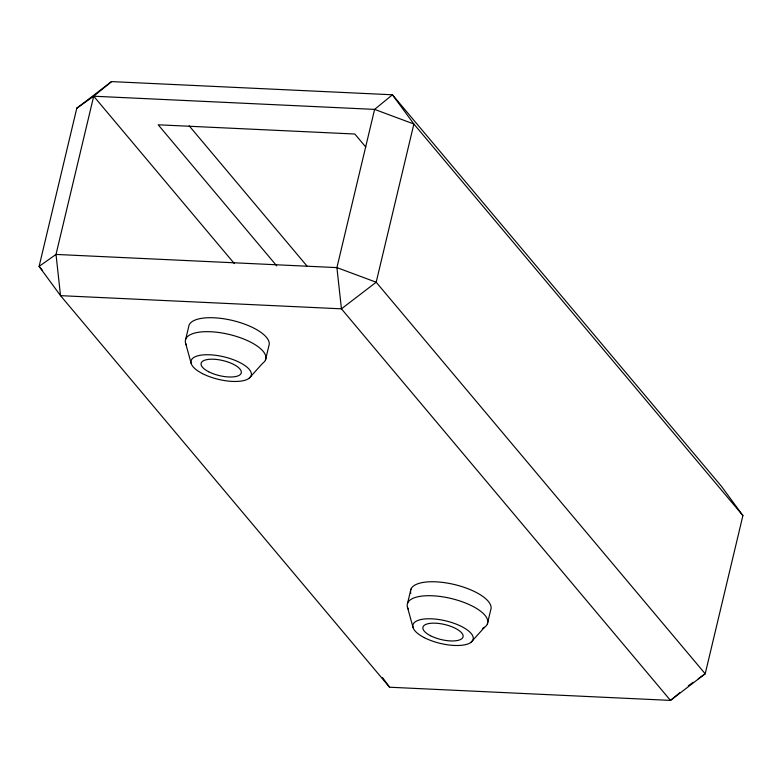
<?xml version="1.0" encoding="UTF-8"?>
<svg xmlns="http://www.w3.org/2000/svg" width="782" height="782" viewBox="0 0 782 782"><rect width="100%" height="100%" fill="white"/><g stroke="black" fill="none" stroke-linecap="round" stroke-linejoin="round"><path stroke-width="1.17" d="M76.792 108.209L39.1 266.418L60.537 295.655L389.563 687.222L670.467 700.398L705.208 673.791L742.9 515.582L721.463 486.345L392.437 94.778L111.533 81.602L76.792 108.209L93.703 96.215L111.533 81.602M742.9 515.582L413.873 124.015L374.607 109.392L93.703 96.215L56.011 254.433L60.537 295.655L341.441 308.831L376.181 282.224L413.873 124.015L392.437 94.778L374.607 109.392L336.915 267.61L341.441 308.831L670.467 700.398L679.851 692.705M185.735 339.095L189.068 325.136A41.27 15.464 13.4 0 1 234.776 321.04A41.27 15.464 13.4 0 1 268.842 345.918L265.518 359.876M407.608 603.137L410.931 589.178M487.382 623.919L490.705 609.95A41.27 15.464 13.4 0 0 451.38 583.851A41.27 15.464 13.4 0 0 410.785 593.274M248.959 378.439L262.654 363.268A41.27 15.464 13.4 0 0 229.351 334.481A41.27 15.464 13.4 0 0 186.302 344.97M470.823 642.472L484.517 627.311M688.297 685.785L693.272 682.256M698.248 678.727L705.208 673.791L376.181 282.224L336.915 267.61L56.011 254.433L39.1 266.418L42.238 270.161M365.82 147.104L354.833 134.025L158.199 124.797L276.711 265.851M189.176 125.834L306.915 265.948M93.703 96.215L234.346 263.593M382.418 677.476L389.563 687.222M407.461 607.233L413.033 627.418M185.588 343.2L191.17 363.386M408.165 609.012A41.27 15.464 13.4 0 1 453.316 599.041A41.27 15.464 13.4 0 1 482.65 628.415M430.501 635.727A20.635 7.732 13.4 0 0 462.934 637.252A20.635 7.732 13.4 0 0 435.545 623.186A20.635 7.732 13.4 0 0 430.501 635.727M208.706 371.773A20.635 7.732 13.4 0 0 241.139 373.297A20.635 7.732 13.4 0 0 213.74 359.231A20.635 7.732 13.4 0 0 208.706 371.773M202.46 373.61A30.957 11.593 13.4 0 0 251.11 375.888A30.957 11.593 13.4 0 0 210.016 354.793A30.957 11.593 13.4 0 0 202.46 373.61M424.323 637.653A30.957 11.593 13.4 0 0 472.973 639.93A30.957 11.593 13.4 0 0 431.879 618.836A30.957 11.593 13.4 0 0 424.323 637.653"/></g></svg>
